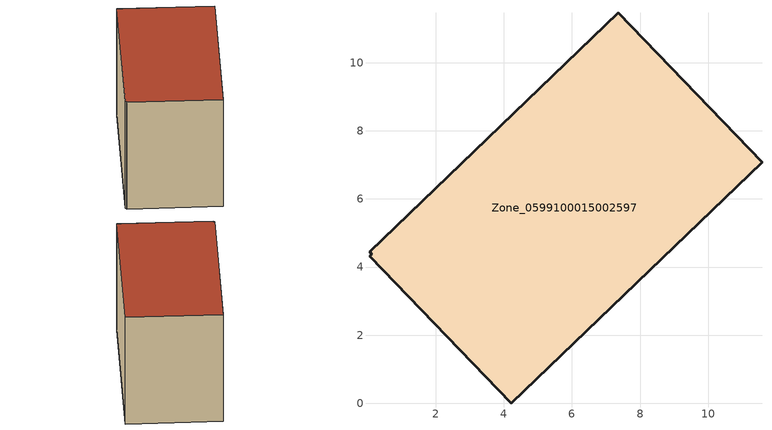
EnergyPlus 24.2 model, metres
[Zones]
Zone_0599100015002597
 floor ground (C_G): 0.06,4.33 0.13,4.38 0.06,4.45 7.36,11.47 11.58,7.08 4.22,0 z0.93
 wall outside (C_F): 4.22,0 11.58,7.08 7.36,11.47 0.06,4.45 0.13,4.38 0.06,4.33 4.22,0 z0.93:8.99
 roof outside (C_R): 0.13,4.38 0.06,4.33 4.22,0 11.58,7.08 7.36,11.47 0.06,4.45 z8.99
[BUILDING]
Pand.0599100015002597: North Axis=0; Terrain=City; Loads Convergence Tolerance Value=0.04; Temperature Convergence Tolerance Value=0.4; Solar Distribution=FullExterior; Maximum Number of Warmup Days=25; Minimum Number of Warmup Days=1
[Site:Location]
Rotterdam.The.Hague.AP_ZH_NLD Design_Conditions: Latitude=51.96; Longitude=4.45; Time Zone=1; Elevation=-4.5
[SITE:GROUNDTEMPERATURE:BUILDINGSURFACE]
18, 18, 18, 18, 18, 18, 18, 18, 18, 18, 18, 18
[MATERIAL] Thermal Absorptance=0.9; Solar Absorptance=0.7; Visible Absorptance=0.7
Name | Roughness | Thickness | Conductivity | Density | Specific Heat
G.TI.1975-1991 | MediumSmooth | 0.15 | 0.288461 | 540 | 1210
F.TI.1975-1991 | Rough | 0.3 | 0.230769 | 1920 | 840
R.TI.1975-1991 | MediumRough | 0.2 | 0.153846 | 1500 | 1000
[CONSTRUCTION]
C_G: G.TI.1975-1991
C_F: F.TI.1975-1991
C_R: R.TI.1975-1991
[ZONE]
Zone_0599100015002597: Type=1; Multiplier=1; Ceiling Height=Autocalculate; Volume=Autocalculate; Floor Area=autocalculate; Part of Total Floor Area=Yes
[ZONEINFILTRATION:DESIGNFLOWRATE]
Infil_Zone_0599100015002597: Zone or ZoneList or Space or SpaceList=Zone_0599100015002597; Schedule=AlwaysOn; Design Flow Rate Calculation Method=Flow/Area; Flow Rate per Floor Area=0.003; Constant Term Coefficient=1; Temperature Term Coefficient=0; Velocity Term Coefficient=0; Velocity Squared Term Coefficient=0
[HVACTEMPLATE:ZONE:IDEALLOADSAIRSYSTEM]
Zone_0599100015002597: Maximum Heating Supply Air Temperature=50; Minimum Cooling Supply Air Temperature=13; Maximum Heating Supply Air Humidity Ratio=0.0156; Minimum Cooling Supply Air Humidity Ratio=0.0077; Heating Limit=NoLimit; Cooling Limit=NoLimit; Dehumidification Control Type=ConstantSensibleHeatRatio; Cooling Sensible Heat Ratio=0.7; Dehumidification Setpoint=60; Humidification Control Type=None; Humidification Setpoint=30; Outdoor Air Method=None; Outdoor Air Flow Rate per Person=0.00944; Outdoor Air Flow Rate per Zone Floor Area=0; Outdoor Air Flow Rate per Zone=0; Demand Controlled Ventilation Type=None; Outdoor Air Economizer Type=NoEconomizer; Heat Recovery Type=None; Sensible Heat Recovery Effectiveness=0.7; Latent Heat Recovery Effectiveness=0.65
[ZONECONTROL:THERMOSTAT]
ThermostatControl_Zone_0599100015002597: Zone or ZoneList=Zone_0599100015002597; Control Type Schedule=DualSetpointControlType; Control 1=Thermostat_Zone_0599100015002597; Temperature Difference Between Cutout And Setpoint=0
[THERMOSTATSETPOINT:DUALSETPOINT]
Thermostat_Zone_0599100015002597: Heating Setpoint Temperature Schedule=HeatingSetpoint_Zone_0599100015002597; Cooling Setpoint Temperature Schedule=CoolingSetpoint_Zone_0599100015002597
[SCHEDULE:COMPACT]
HeatingSetpoint_Zone_0599100015002597: Through: 12/31, For: AllDays, Until: 24:00, 21
CoolingSetpoint_Zone_0599100015002597: Through: 12/31, For: AllDays, Until: 24:00, 24
DualSetpointControlType: Through: 12/31, For: AllDays, Until: 24:00, 4
AlwaysOn: Through: 12/31, For: AllDays, Until: 24:00, 1
